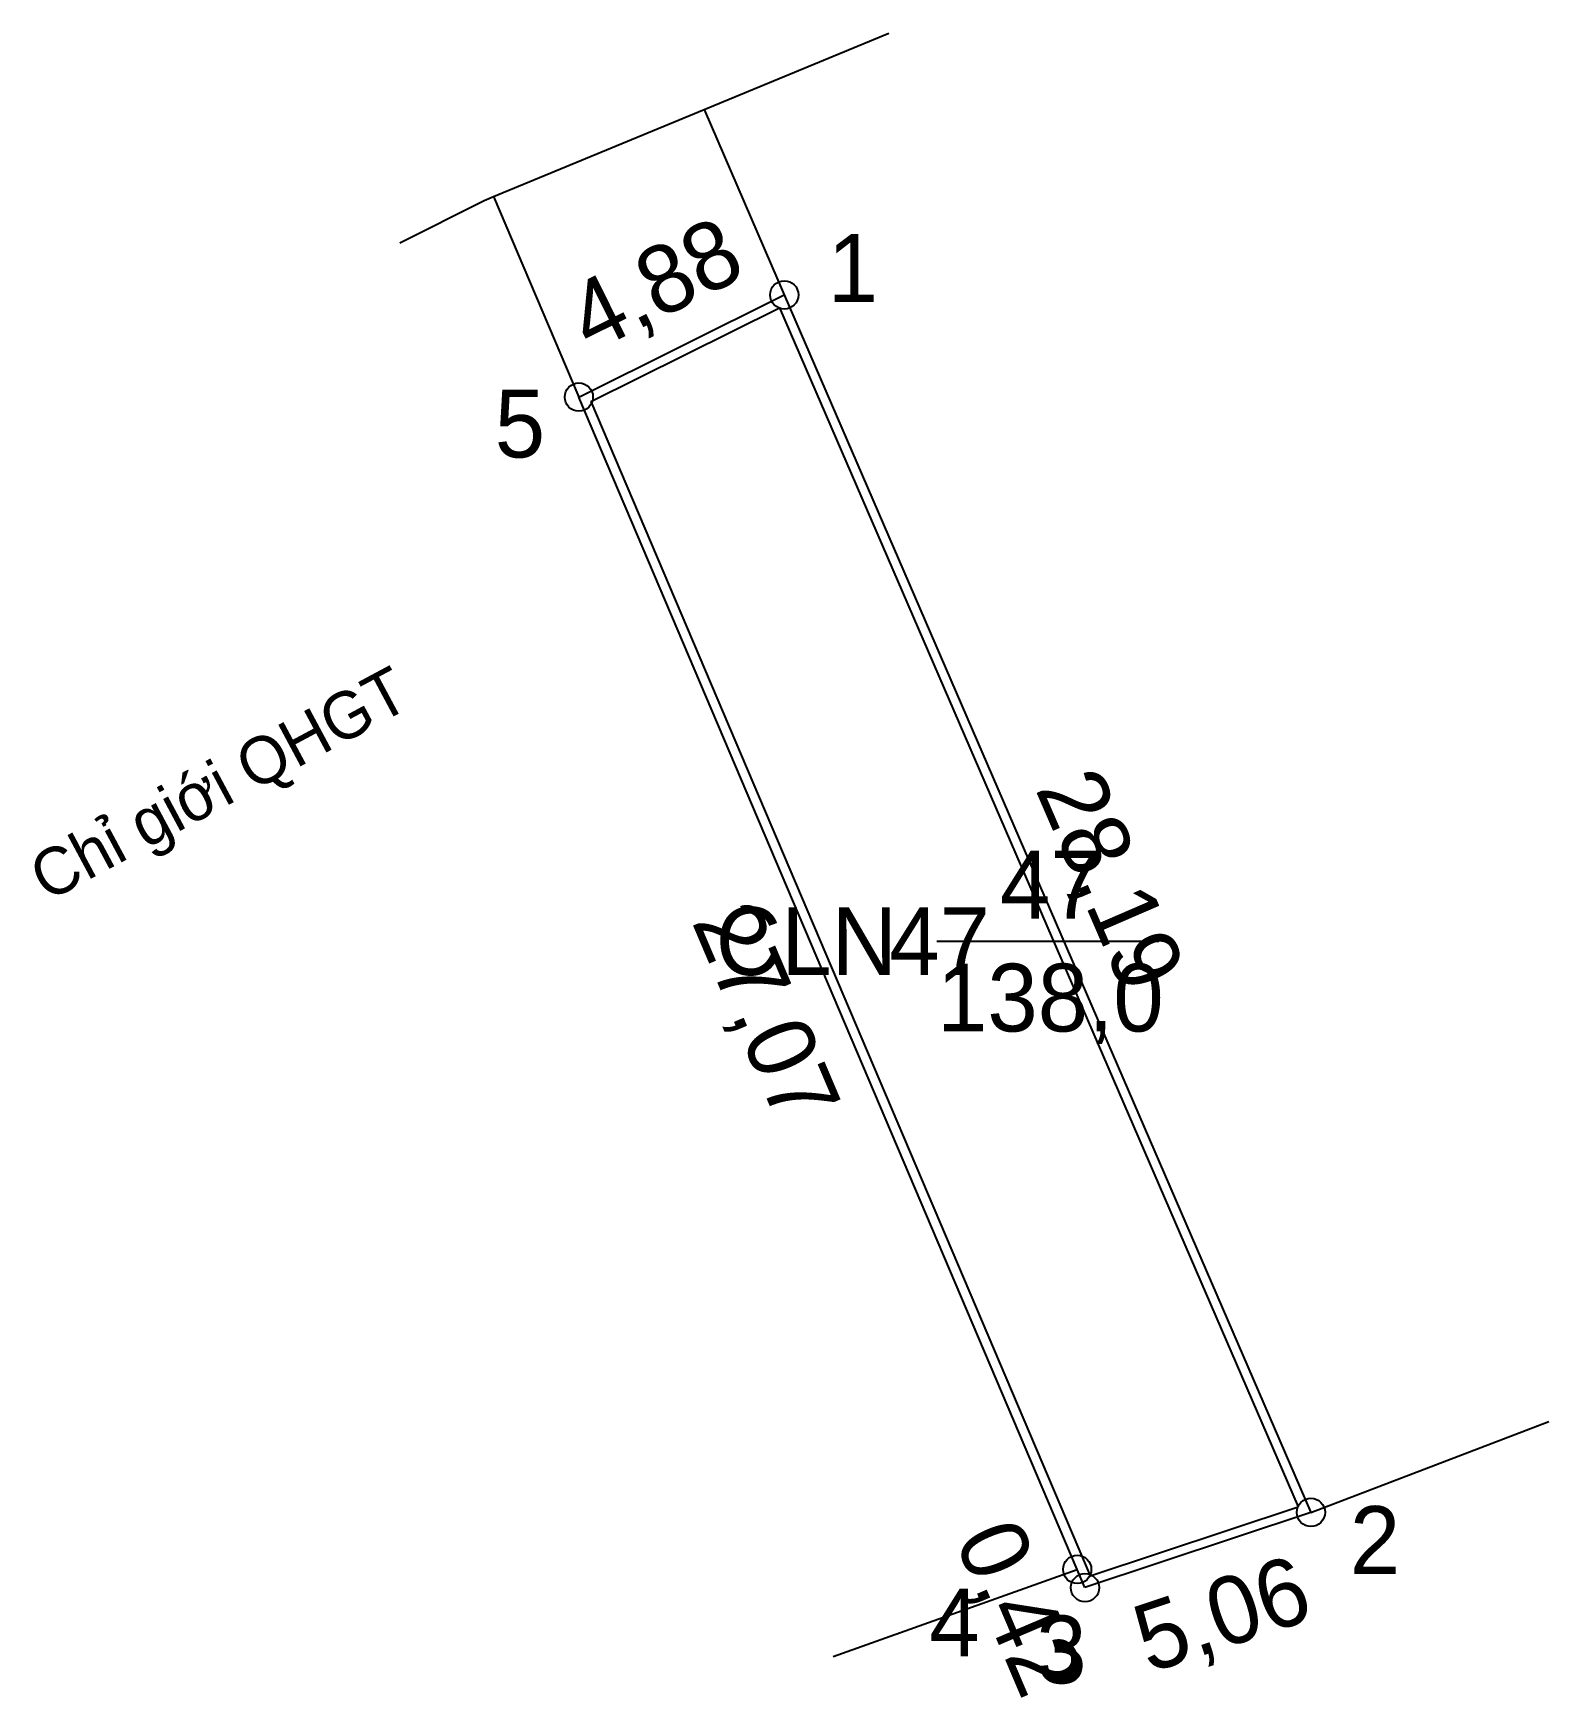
# Model space of a CAD drawing. Extents: x -64 to 550725, y -50 to 1838351.
# Drawn here: x 550693.17 to 550725.37, y 1838315.87 to 1838351.24 of the extents above.
import ezdxf

# ---------------------------------------------------------------- set-up
doc = ezdxf.new("R2010")
doc.units = 0
for name, color, linetype in [('Level 10', 7, 'Continuous'), ('Level 16', 7, 'Continuous'), ('Level 20', 7, 'Continuous'), ('Level 6', 7, 'Continuous'), ('Level 8', 7, 'Continuous'), ('Level 9', 7, 'Continuous')]:
    doc.layers.add(name, color=color, linetype=linetype)

msp = doc.modelspace()

# ---------------------------------------------------------------- linework, layer by layer
at = {"layer": 'Level 10'}
for p, q in [((550702.948, 1838347.772), (550707.423, 1838349.621)), ((550707.423, 1838349.621), (550709.126, 1838345.682)), ((550702.948, 1838347.772), (550704.76, 1838343.51)), ((550704.76, 1838343.51), (550709.126, 1838345.682)), ((550709.126, 1838345.682), (550720.317, 1838319.811)), ((550715.35, 1838318.6), (550704.76, 1838343.51)), ((550720.317, 1838319.811), (550715.516, 1838318.211)), ((550715.516, 1838318.211), (550715.35, 1838318.6))]:
    msp.add_line(p, q, dxfattribs=at)
at = {"layer": 'Level 16'}
for p, q in [((550707.423, 1838349.621), (550711.344, 1838351.241)), ((550700.955, 1838346.785), (550702.75, 1838347.69)), ((550702.75, 1838347.69), (550702.948, 1838347.772)), ((550705.018, 1838343.415), (550709.027, 1838345.409)), ((550709.027, 1838345.409), (550720.047, 1838319.932)), ((550705.018, 1838343.415), (550715.627, 1838318.459)), ((550720.317, 1838319.811), (550725.37, 1838321.74)), ((550715.627, 1838318.459), (550720.047, 1838319.932)), ((550710.162, 1838316.749), (550715.35, 1838318.6))]:
    msp.add_line(p, q, dxfattribs=at)
at = {"layer": 'Level 20'}
for centre in [(550709.126, 1838345.682), (550704.76, 1838343.51), (550720.317, 1838319.811), (550715.35, 1838318.6), (550715.516, 1838318.211)]:
    msp.add_circle(centre, 0.3, dxfattribs=at)
at = {"layer": 'Level 6'}
msp.add_line((550712.37, 1838331.95), (550717.082, 1838331.95), dxfattribs=at)

# ---------------------------------------------------------------- texts
at = {"layer": 'Level 16'}
msp.add_text('Chỉ giới QHGT', height=1, rotation=28.205, dxfattribs=at).set_placement((550693.459, 1838332.774))
at = {"layer": 'Level 6'}
for s, p in [('47', (550713.71, 1838332.43)), ('CLN', (550707.669, 1838331.23)), ('47', (550711.354, 1838331.23)), ('138,0', (550712.37, 1838330.03))]:
    msp.add_text(s, height=1.44, dxfattribs=at).set_placement(p)
at = {"layer": 'Level 8'}
for s, rotation, p in [('4,88', 26.44, (550705.01, 1838344.439)), ('28,19', 293.3912, (550714.45, 1838335.187)), ('27,07', 293.0319, (550707.149, 1838332.369)), ('0,42', 293.0333, (550712.734, 1838319.232)), ('5,06', 18.4353, (550716.872, 1838316.386))]:
    msp.add_text(s, height=1.44, rotation=rotation, dxfattribs=at).set_placement(p)
at = {"layer": 'Level 9'}
for s, p in [('1', (550710.047, 1838345.533)), ('5', (550702.973, 1838342.227)), ('2', (550721.144, 1838318.503)), ('4', (550712.204, 1838316.753)), ('3', (550714.48, 1838316.178))]:
    msp.add_text(s, height=1.44, dxfattribs=at).set_placement(p)

doc.saveas('drawing.dxf')
